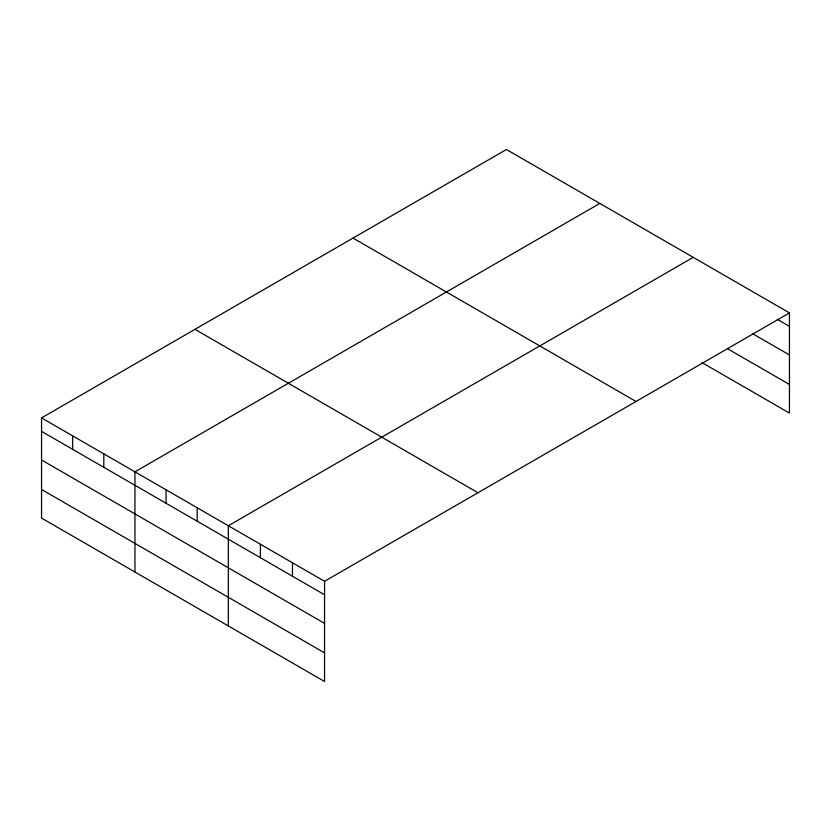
<?xml version="1.0" encoding="UTF-8"?>
<svg xmlns="http://www.w3.org/2000/svg" width="831" height="831" viewBox="0 0 831 831"><rect width="100%" height="100%" fill="white"/><g stroke="black" fill="none" stroke-linecap="round" stroke-linejoin="round"><path stroke-width="1.25" d="M702.081 362.638L789.45 413.09L789.45 312.903L506.443 149.507L41.55 417.91L41.55 518.097L324.557 681.493L324.557 581.305L789.45 312.903M599.837 203.429L134.944 471.831L134.944 572.019M693.231 257.35L228.328 525.753L228.328 625.94M777.286 319.322L789.45 326.344M752.948 333.896L789.45 354.972M727.52 348.708L789.45 384.462M353.03 238.082L636.037 401.477M194.963 329.336L477.97 492.731M41.55 417.91L324.557 581.305M41.55 431.362L324.557 594.757M41.55 459.99L324.557 623.375M41.55 489.48L324.557 652.865M292.481 562.784L292.481 576.236M260.404 544.274L260.404 557.715M197.196 507.783L197.196 521.224M166.075 489.802L166.075 503.254M103.813 453.861L103.813 467.313M72.681 435.891L72.681 449.332"/></g></svg>
